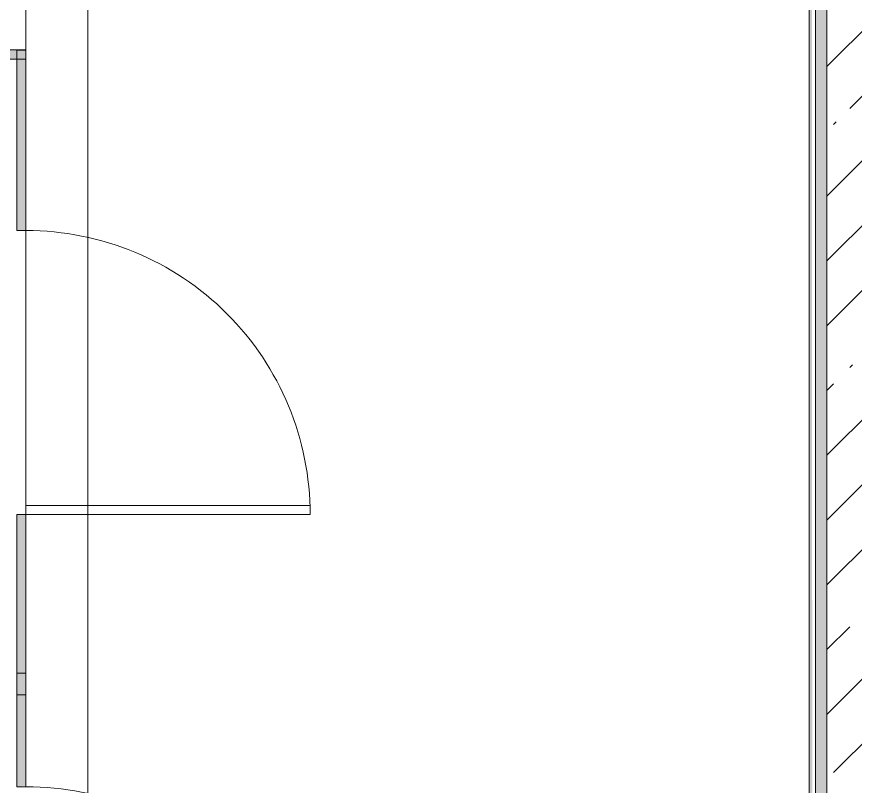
# Model space of a CAD drawing. Header units: millimetres. Extents: x -213911 to 415037, y -3642 to 107391.
# Drawn here: x 70500 to 71975, y 80238 to 81592 of the extents above; entities that cross this region are included whole.
import ezdxf

# ---------------------------------------------------------------- set-up
doc = ezdxf.new("R2010")
doc.units = ezdxf.units.MM
doc.layers.add('A-AREA-PATT-1', color=7, linetype='Continuous', lineweight=5, true_color=0xa5bae0, transparency=1)
for name, color, linetype, lineweight, true_color in [('A-DOOR-1', 7, 'Continuous', 5, 0xc0c0c0), ('A-WALL-1', 9, 'Continuous', 5, 0x808080), ('A-WALL-FNSH-1', 9, 'Continuous', 5, 0x808080)]:
    doc.layers.add(name, color=color, linetype=linetype, lineweight=lineweight, true_color=true_color)
for name, color, linetype, lineweight in [('A-FLOR', 7, 'Continuous', 9), ('A-GENM', 7, 'Continuous', 9), ('A-GENM-1', 7, 'Continuous', 20), ('A-WALL', 7, 'Continuous', 5), ('I-WALL', 7, 'Continuous', 5), ('Оси', 7, 'Continuous', 9)]:
    doc.layers.add(name, color=color, linetype=linetype, lineweight=lineweight)

# ---------------------------------------------------------------- blocks, each defined once
blk = doc.blocks.new('131_Сантехническая перегородка_Дверь - СД-1-29846662-Объем проектирования 1 этажа')
at = {"layer": 'A-GENM'}
for points in [[(0, -8), (317.3, -8), (317.3, 8), (0, 8)], [(817.3, -8), (1119.2, -7.8), (1119.2, 8), (817.3, 8)]]:
    blk.add_hatch(color=256, dxfattribs=at).paths.add_polyline_path(points)
at = {"layer": 'A-DOOR-1'}
for p, q in [((333.3, -8), (317.3, -8)), ((317.3, -8), (317.3, -508)), ((333.3, -8), (333.3, -508)), ((333.3, -508), (317.3, -508))]:
    blk.add_line(p, q, dxfattribs=at)
blk.add_arc((317.3, -8), 500, 270, 0, dxfattribs=at)
at = {"layer": 'A-GENM-1'}
for p, q in [((317.3, 8), (0, 8)), ((0, 8), (0, -8)), ((317.3, -8), (317.3, 8)), ((1134.7, 8), (817.3, 8)), ((817.3, 8), (817.3, -8)), ((1134.7, -8), (1134.7, 8)), ((0, -8), (317.3, -8)), ((817.3, -8), (1134.7, -8))]:
    blk.add_line(p, q, dxfattribs=at)
blk = doc.blocks.new('131_Сантехническая перегородка - СП-4-30850764-Объем проектирования 1 этажа')
at = {"layer": 'A-GENM'}
blk.add_hatch(color=256, dxfattribs=at).paths.add_polyline_path([(184.8, -8), (1330, -8), (1330, 8), (55.2, 8), (55.2, -8)])
at = {"layer": 'A-GENM', "flags": 128}
for points in [[(126.7, 8), (126.3, 8.5), (126, 9), (125.6, 9.5), (125.2, 9.9), (124.8, 10.4), (124.4, 10.8), (123.9, 11.2), (123.5, 11.6), (123, 12), (122.5, 12.3), (122, 12.7), (121.5, 13), (121, 13.3), (120.5, 13.6), (119.9, 13.8), (119.4, 14), (118.8, 14.3), (118.2, 14.4), (117.6, 14.6), (117, 14.7), (116.5, 14.9), (115.9, 14.9), (115.3, 15), (114.7, 15.1), (114.1, 15.1), (113.5, 15.1), (112.8, 15), (112.2, 15), (111.7, 14.9), (111.1, 14.8), (110.5, 14.7), (109.9, 14.5), (109.3, 14.4), (108.7, 14.2), (108.2, 13.9), (107.6, 13.7), (107.1, 13.4), (106.5, 13.2), (106, 12.9), (105.5, 12.5), (105, 12.2), (104.5, 11.8), (104.1, 11.4), (103.6, 11), (103.2, 10.6), (102.8, 10.2), (102.4, 9.7), (102, 9.3), (101.6, 8.8), (101.3, 8.3), (101.1, 8)], [(101.1, -8), (101.4, -8.5), (101.8, -9), (102.2, -9.5), (102.6, -9.9), (103, -10.4), (103.4, -10.8), (103.8, -11.2), (104.3, -11.6), (104.7, -12), (105.2, -12.3), (105.7, -12.7), (106.2, -13), (106.8, -13.3), (107.3, -13.6), (107.9, -13.8), (108.4, -14), (109, -14.3), (109.6, -14.4), (110.1, -14.6), (110.7, -14.7), (111.3, -14.9), (111.9, -14.9), (112.5, -15), (113.1, -15.1), (113.7, -15.1), (114.3, -15.1), (114.9, -15), (115.5, -15), (116.1, -14.9), (116.7, -14.8), (117.3, -14.7), (117.9, -14.5), (118.5, -14.4), (119, -14.2), (119.6, -13.9), (120.2, -13.7), (120.7, -13.4), (121.2, -13.2), (121.7, -12.9), (122.3, -12.5), (122.7, -12.2), (123.2, -11.8), (123.7, -11.4), (124.1, -11), (124.6, -10.6), (125, -10.2), (125.4, -9.7), (125.8, -9.3), (126.1, -8.8), (126.5, -8.3), (126.7, -8)]]:
    blk.add_lwpolyline(points, dxfattribs=at)
at = {"layer": 'A-GENM'}
for radius, start, end in [(24.6, 19.9113, 160.0887), (17.6, 28.9731, 151.0269), (15.1, 33.7811, 146.2189), (24.6, 199.9113, 340.0887), (17.6, 208.9731, 331.0269), (15.1, 213.7811, 326.2189)]:
    blk.add_arc((113.9, 0), radius, start, end, dxfattribs=at)
at = {"layer": 'A-GENM-1'}
for p, q in [((1330, 8), (55.2, 8)), ((55.2, 8), (55.2, -8)), ((1330, -8), (1330, 8)), ((55.2, -8), (1330, -8))]:
    blk.add_line(p, q, dxfattribs=at)
blk = doc.blocks.new('131_Сантехническая перегородка_Дверь_сдвиг_ - СД-1-30819161-Объем проектирования 1 этажа')
at = {"layer": 'A-GENM'}
for points in [[(0, -8), (400, -8), (400, 8), (0, 8)], [(900, 8), (901.7, -8), (1061.8, -8), (1061.8, 8), (901.7, 8)]]:
    blk.add_hatch(color=256, dxfattribs=at).paths.add_polyline_path(points)
at = {"layer": 'A-DOOR-1'}
for p, q in [((416, -8), (400, -8)), ((400, -8), (400, -508)), ((416, -8), (416, -508)), ((416, -508), (400, -508))]:
    blk.add_line(p, q, dxfattribs=at)
blk.add_arc((400, -8), 500, 270, 0, dxfattribs=at)
at = {"layer": 'A-GENM-1'}
for p, q in [((400, 8), (0, 8)), ((0, 8), (0, -8)), ((400, -8), (400, 8)), ((1100, 8), (900, 8)), ((900, 8), (900, -8)), ((1100, -8), (1100, 8)), ((0, -8), (400, -8)), ((900, -8), (1100, -8))]:
    blk.add_line(p, q, dxfattribs=at)
blk = doc.blocks.new('1floor')
at = {"layer": 'A-AREA-PATT-1'}
h = blk.add_hatch(color=256, dxfattribs=at)
h.paths.add_polyline_path([(69918, 145.5), (71554.5, 145.5), (71554.5, 521), (71834.5, 522.7), (71832.3, 7654.5), (71660, 7654.5), (71660, 7649), (71829, 7649), (71829, 526.5), (71549, 526.5), (71549, 151), (69176, 151), (69176, 3729), (70451, 3729), (70451, 7649), (70710, 7649), (70709.6, 7654.5), (70445.5, 7654.5), (70445.5, 3734.5), (69170.5, 3734.5), (69170.5, 145.5), (69821.4, 145.5)])
h.paths.add_polyline_path([(69227.1, 1216.6), (69245.3, 1218.8), (69254.6, 1225.5), (69254.6, 1232), (69246.1, 1231.2), (69243.5, 1228.6), (69234.7, 1224.9), (69212.7, 1232), (69214.8, 1225.5), (69224, 1218.8)])
h.paths.add_polyline_path([(69253.6, 1248), (69256.7, 1248), (69254.6, 1254.5), (69242.3, 1263.4), (69224, 1261.2), (69214.8, 1254.5), (69214.8, 1248), (69223.3, 1248.8), (69225.9, 1251.4), (69234.7, 1255.1), (69252.3, 1248)])
h.paths.add_polyline_path([(69242.3, 2316.6), (69254.6, 2325.5), (69254.6, 2332), (69246.5, 2332), (69243.5, 2328.6), (69234.7, 2324.9), (69212.7, 2332), (69214.8, 2325.5), (69227.1, 2316.6), (69234.7, 2316.6)])
h.paths.add_polyline_path([(69220.7, 2348), (69223.3, 2348.8), (69225.9, 2351.4), (69234.7, 2355.1), (69256.7, 2348), (69254.6, 2354.5), (69242.3, 2363.4), (69224, 2361.2), (69214.8, 2354.5), (69214.8, 2348), (69220.4, 2348)])
h.paths.add_polyline_path([(70470, 4265), (70670, 4265), (70670, 4465), (70470, 4465)])
at = {"layer": 'I-WALL'}
h = blk.add_hatch(dxfattribs=at)
h.set_pattern_fill('FP_1', color=256, style=0, pattern_type=2)
h.set_pattern_definition([(45, (0, 0), (-114.04925, 114.04925), []), (45, (114.05, 0), (-114.04925, 114.04925), [201.612, -40.322, 6.706, -33.617])])
h.paths.add_polyline_path([(71860, -100), (72080, -100), (72080, 7900), (71860, 7900), (71860, -63.2)])
h = blk.add_hatch(dxfattribs=at)
h.set_pattern_fill('FP_191', color=256, style=0, pattern_type=2)
h.set_pattern_definition([(0, (0, 0), (243.84, 60.96), [20.117, -162.763, 20.117, -162.763, -975.36]), (0, (0, 0), (243.84, 60.96), [-365.76, 20.117, -345.643, 20.117, -162.763, -426.72]), (0, (0, 0), (243.84, 60.96), [-914.4, 20.117, -101.803, 20.117, -284.683]), (120, (91.44, 30.48), (-174.71291, 180.691634), [20.117, -162.763, 20.117, -162.763, -975.36]), (120, (91.44, 30.48), (-174.71291, 180.691634), [-365.76, 20.117, -345.643, 20.117, -162.763, -426.72]), (120, (91.44, 30.48), (-174.71291, 180.691634), [-914.4, 20.117, -101.803, 20.117, -284.683]), (240, (121.92, 152.4), (-69.12709, -241.651634), [20.117, -162.763, 20.117, -162.763, -975.36]), (240, (121.92, 152.4), (-69.12709, -241.651634), [-365.76, 20.117, -345.643, 20.117, -162.763, -426.72]), (240, (121.92, 152.4), (-69.12709, -241.651634), [-914.4, 20.117, -101.803, 20.117, -284.683])])
h.paths.add_polyline_path([(71840, 140), (71860, 140), (71860, 440.5), (71840, 440.5), (71840, 257.7)])
h.paths.add_polyline_path([(71846.7, 490.5), (71841.3, 510.5), (71860, 503), (71860, 7680), (71840, 7680), (71840, 490.5)])
at = {"layer": 'A-FLOR'}
blk.add_line((70451, 1052.7), (70451, 7649), dxfattribs=at)
at = {"layer": 'A-WALL'}
blk.add_line((71840, 140), (71840, 7660), dxfattribs=at)
at = {"layer": 'A-WALL-1'}
blk.add_line((71860, 7900), (71860, 120), dxfattribs=at)
at = {"layer": 'A-WALL-FNSH-1'}
blk.add_line((71829, 7660), (71829, 526.5), dxfattribs=at)
at = {"layer": 'Оси'}
blk.add_line((70560, -1906.3), (70560, 3093.7), dxfattribs=at)
at = {"layer": 'A-GENM'}
blk.add_blockref('131_Сантехническая перегородка - СП-4-30850764-Объем проектирования 1 этажа', (69120.8, 2340), dxfattribs=at)
at = {"layer": 'A-GENM', "rotation": 90.00000000002345}
for name, p in [('131_Сантехническая перегородка_Дверь - СД-1-29846662-Объем проектирования 1 этажа', (70443, 1212.8)), ('131_Сантехническая перегородка_Дверь_сдвиг_ - СД-1-30819161-Объем проектирования 1 этажа', (70443, 151))]:
    blk.add_blockref(name, p, dxfattribs=at)

msp = doc.modelspace()

# ---------------------------------------------------------------- block references
msp.add_blockref('1floor', (64.7, 79186.1))

doc.saveas('drawing.dxf')
